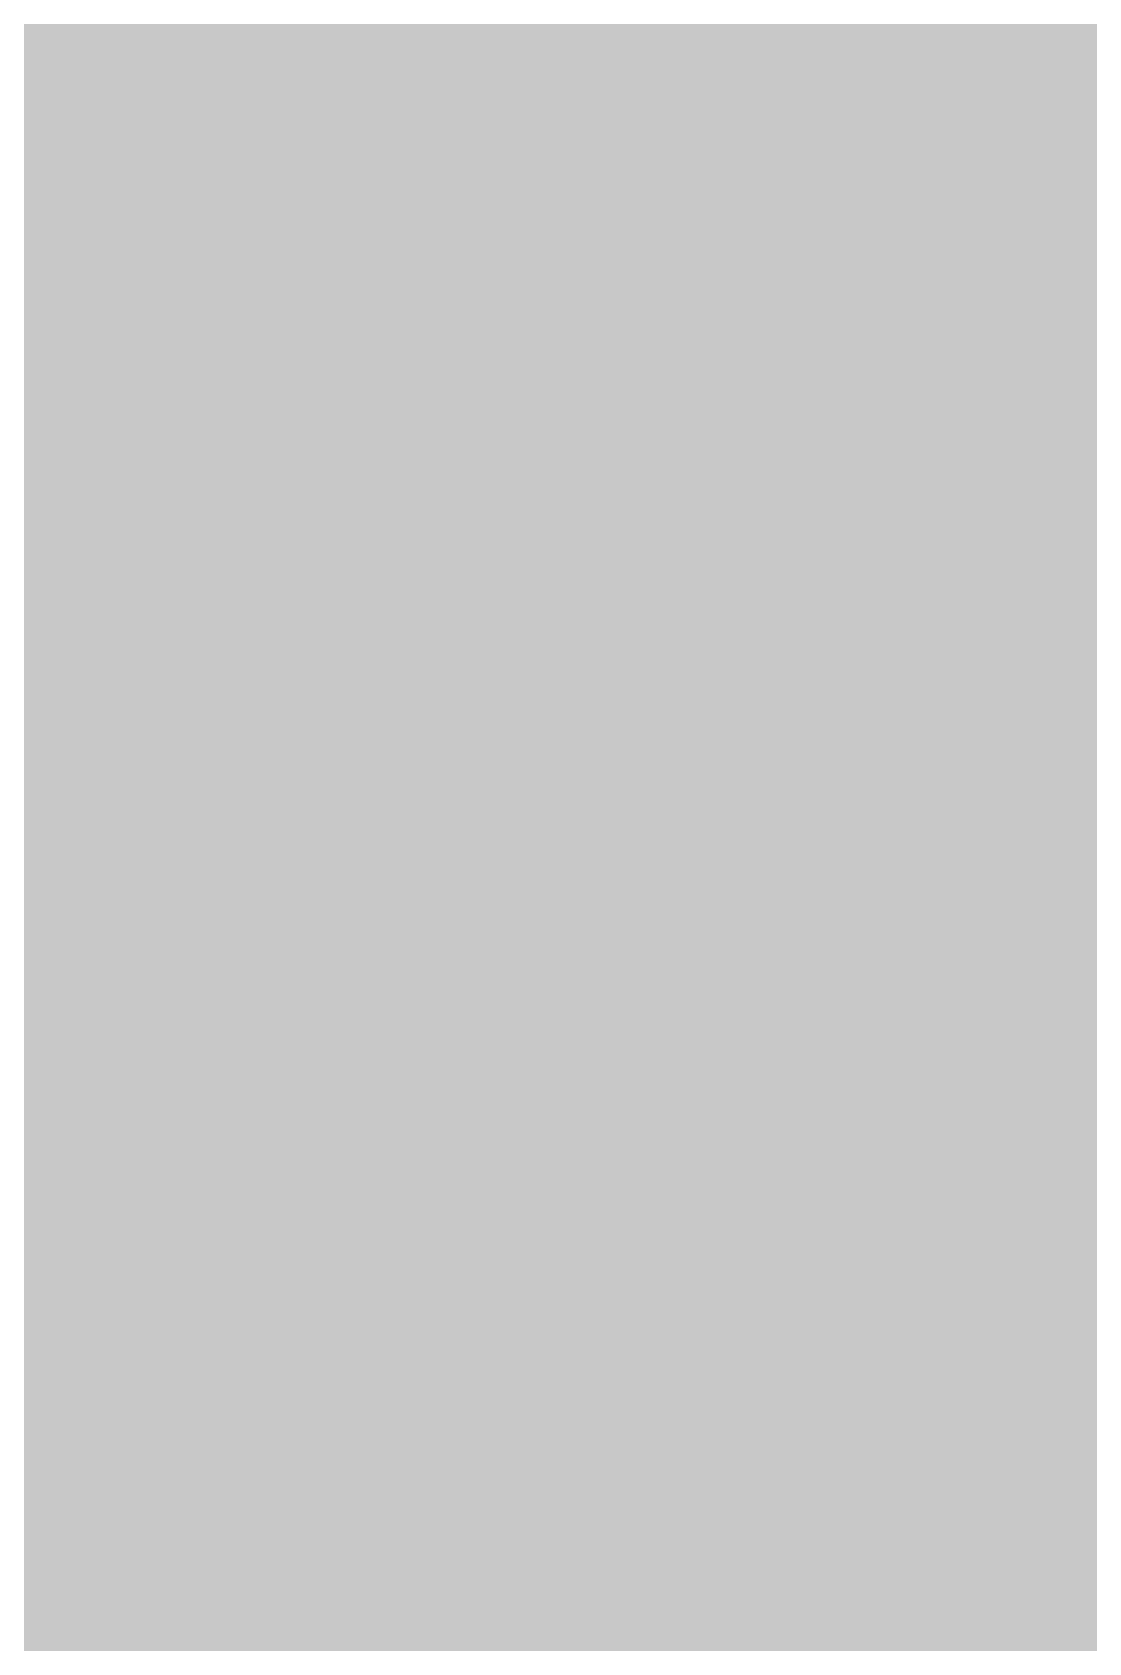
# Model space of a CAD drawing. Header units: inches. Extents: x -7 to 348, y -14 to 159.
# Drawn here: x 16.0865 to 16.2333, y 14.4796 to 14.7035 of the extents above; entities that cross this region are included whole.
import ezdxf

# ---------------------------------------------------------------- set-up
doc = ezdxf.new("R2010")
doc.units = ezdxf.units.IN
for name, color, linetype in [('Dimension', 6, 'Continuous'), ('Fabrication', 76, 'Continuous'), ('Top Layer', 1, 'Continuous'), ('Top Overlay', 2, 'Continuous'), ('Top Paste', 8, 'Continuous'), ('Top Solder', 216, 'Continuous')]:
    doc.layers.add(name, color=color, linetype=linetype)

msp = doc.modelspace()

# ---------------------------------------------------------------- hatches: boundary and pattern name
at = {"layer": 'Top Layer'}
msp.add_hatch(color=1, dxfattribs=at).paths.add_polyline_path([(15.48988, 14.55679), (16.10324, 14.72114), (16.22157, 14.27952), (15.60821, 14.11517)])
at = {"layer": 'Top Paste'}
msp.add_hatch(color=8, dxfattribs=at).paths.add_polyline_path([(15.48988, 14.55679), (16.10324, 14.72114), (16.22157, 14.27952), (15.60821, 14.11517)])
at = {"layer": 'Top Solder'}
msp.add_hatch(color=216, dxfattribs=at).paths.add_polyline_path([(15.41639, 14.59922), (16.14567, 14.79463), (16.29506, 14.23709), (15.56578, 14.04168)])

# ---------------------------------------------------------------- linework, layer by layer
at = {"layer": 'Dimension'}
msp.add_lwpolyline([(58.31, 19.467, 0.254, 0.254, 1), (13.31, 19.467, 0.254, 0.254, 1)], format="xyseb", close=True, dxfattribs=at)
at = {"layer": 'Fabrication'}
for points in [[(53.19355, 31.33267, 0.0127, 0.0127, -1.1671), (15.67509, 13.58703, 0.0127, 0.0127, 0)], [(53.19355, 31.33267, 0.0127, 0.0127, -1.1671), (15.67509, 13.58703, 0.0127, 0.0127, 0)], [(53.19355, 31.33267, 0.0127, 0.0127, -1.1671), (15.67509, 13.58703, 0.0127, 0.0127, 0)], [(53.19355, 31.33267, 0.0127, 0.0127, -1.1671), (15.67509, 13.58703, 0.0127, 0.0127, 0)], [(54.51115, 31.13829, 0.0127, 0.0127, -1.205705), (14.17745, 15.54998, 0.0127, 0.0127, 0)], [(54.51115, 31.13829, 0.0127, 0.0127, -1.205705), (14.17745, 15.54998, 0.0127, 0.0127, 0)], [(16.06822, 14.69029, 0.0127, 0.0127, 0), (16.09585, 14.67831, 0.0127, 0.0127, 0)], [(16.06822, 14.69029, 0.0127, 0.0127, 0), (16.09585, 14.67831, 0.0127, 0.0127, 0)], [(16.09585, 14.67831, 0.0127, 0.0127, 0), (16.16384, 14.6489, 0.0127, 0.0127, 0)], [(16.09585, 14.67831, 0.0127, 0.0127, 0), (16.16384, 14.6489, 0.0127, 0.0127, 0)], [(16.16384, 14.6489, 0.0127, 0.0127, 0), (16.21218, 14.62805, 0.0127, 0.0127, 0)], [(16.16384, 14.6489, 0.0127, 0.0127, 0), (16.21218, 14.62805, 0.0127, 0.0127, 0)], [(16.21218, 14.62805, 0.0127, 0.0127, 0), (16.22358, 14.62314, 0.0127, 0.0127, 0)], [(16.21218, 14.62805, 0.0127, 0.0127, 0), (16.22358, 14.62314, 0.0127, 0.0127, 0)], [(16.22358, 14.62314, 0.0127, 0.0127, 0), (16.24308, 14.61475, 0.0127, 0.0127, 0)], [(16.22358, 14.62314, 0.0127, 0.0127, 0), (16.24308, 14.61475, 0.0127, 0.0127, 0)], [(15.67509, 13.58703, 0.0127, 0.0127, -0.501281), (16.39422, 14.54998, 0.0127, 0.0127, 0)], [(15.67509, 13.58703, 0.0127, 0.0127, -0.501281), (16.39422, 14.54998, 0.0127, 0.0127, 0)], [(15.67509, 13.58703, 0.0127, 0.0127, -0.501281), (16.39422, 14.54998, 0.0127, 0.0127, 0)], [(15.67509, 13.58703, 0.0127, 0.0127, -0.501281), (16.39422, 14.54998, 0.0127, 0.0127, 0)]]:
    msp.add_lwpolyline(points, format="xyseb", dxfattribs=at)
for points in [[(16.09267, 14.67831, 0.00635, 0.00635, 1), (16.09902, 14.67831, 0.00635, 0.00635, 1)], [(16.09267, 14.67831, 0.00635, 0.00635, 1), (16.09902, 14.67831, 0.00635, 0.00635, 1)], [(16.09267, 14.67831, 0.00635, 0.00635, 1), (16.09902, 14.67831, 0.00635, 0.00635, 1)], [(16.09267, 14.67831, 0.00635, 0.00635, 1), (16.09902, 14.67831, 0.00635, 0.00635, 1)], [(16.16066, 14.6489, 0.00635, 0.00635, 1), (16.16701, 14.6489, 0.00635, 0.00635, 1)], [(16.16066, 14.6489, 0.00635, 0.00635, 1), (16.16701, 14.6489, 0.00635, 0.00635, 1)], [(16.16066, 14.6489, 0.00635, 0.00635, 1), (16.16701, 14.6489, 0.00635, 0.00635, 1)], [(16.16066, 14.6489, 0.00635, 0.00635, 1), (16.16701, 14.6489, 0.00635, 0.00635, 1)], [(16.209, 14.62805, 0.00635, 0.00635, 1), (16.21535, 14.62805, 0.00635, 0.00635, 1)], [(16.209, 14.62805, 0.00635, 0.00635, 1), (16.21535, 14.62805, 0.00635, 0.00635, 1)], [(16.209, 14.62805, 0.00635, 0.00635, 1), (16.21535, 14.62805, 0.00635, 0.00635, 1)], [(16.209, 14.62805, 0.00635, 0.00635, 1), (16.21535, 14.62805, 0.00635, 0.00635, 1)], [(16.22041, 14.62314, 0.00635, 0.00635, 1), (16.22676, 14.62314, 0.00635, 0.00635, 1)], [(16.22041, 14.62314, 0.00635, 0.00635, 1), (16.22676, 14.62314, 0.00635, 0.00635, 1)], [(16.22041, 14.62314, 0.00635, 0.00635, 1), (16.22676, 14.62314, 0.00635, 0.00635, 1)], [(16.22041, 14.62314, 0.00635, 0.00635, 1), (16.22676, 14.62314, 0.00635, 0.00635, 1)]]:
    msp.add_lwpolyline(points, format="xyseb", close=True, dxfattribs=at)
at = {"layer": 'Top Layer'}
msp.add_lwpolyline([(14.24462, 13.13485, 2.032, 2.032, -0.267603), (19.4524, 34.99795, 2.032, 2.032, 0)], format="xyseb", dxfattribs=at)
at = {"layer": 'Top Overlay'}
msp.add_lwpolyline([(16.1661, 14.83002, 0.127, 0.127, 0), (16.29758, 14.33933, 0.127, 0.127, 0)], format="xyseb", dxfattribs=at)

doc.saveas('drawing.dxf')
